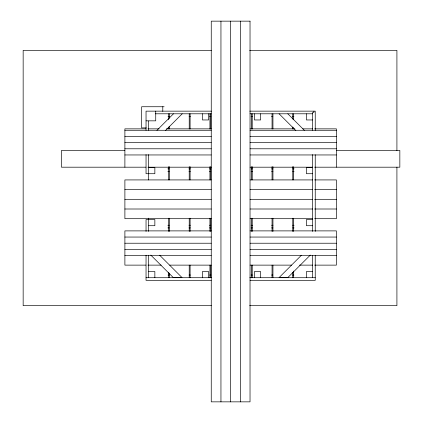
<?xml version="1.0" encoding="UTF-8"?>
<svg xmlns="http://www.w3.org/2000/svg" width="423" height="423" viewBox="0 0 423 423"><rect width="100%" height="100%" fill="white"/><g stroke="black" fill="none" stroke-linecap="round" stroke-linejoin="round"><path stroke-width="0.63" d="M156.949 130.316L173.472 113.792M165.441 130.548L182.197 113.792M301.425 255.238L279.085 277.578L287.809 277.578L310.302 255.085M211.357 50.342L23.159 50.342L23.159 305.686L211.357 305.686M249.66 50.342L396.917 50.342L396.917 150.63M164.108 106.739L141.636 106.739L141.636 127.889L146.263 127.889M211.474 111.149L146.041 111.149L146.041 130.252M249.808 111.149L315.241 111.149L315.241 130.316M155.257 113.792L211.22 113.792M250.03 113.792L312.597 113.792M168.031 116.436L169.353 116.436M189.123 116.436L190.44 116.436M209.554 116.436L210.871 116.436M251.072 116.436L252.388 116.436M271.503 116.436L272.819 116.436M292.589 116.436L293.906 116.436M312.597 119.958L306.426 119.958L306.426 113.792M146.041 120.841L155.733 120.841L155.733 111.149M145.977 128.856L124.891 128.856L124.891 167.191M147.95 128.856L159.154 128.856M166.398 128.856L211.204 128.856M250.078 128.856L294.884 128.856M302.789 128.856L312.671 128.856M314.649 128.856L336.391 128.856L336.391 167.191M124.891 130.279L211.204 130.279M250.078 130.279L336.391 130.279M124.891 136.449L211.204 136.449M250.078 136.449L336.391 136.449M124.891 142.614L211.204 142.614M250.078 142.614L336.391 142.614M124.891 148.785L211.204 148.785M250.078 148.785L336.391 148.785M124.891 150.451L61.441 150.451L61.441 167.191L145.977 167.191M336.391 150.451L399.841 150.451L399.841 167.191L314.649 167.191M124.891 154.955L211.204 154.955M250.078 154.955L336.391 154.955M147.95 167.191L211.204 167.191M250.078 167.191L312.766 167.191M148.685 167.545L154.855 167.545L154.855 173.716L146.041 173.716L146.041 154.617M312.597 167.545L306.426 167.545L306.426 173.716L312.597 173.716M167.852 168.867L169.174 168.867M189.002 168.867L190.324 168.867M209.491 168.867L210.813 168.867M251.13 168.867L252.452 168.867M271.619 168.867L272.941 168.867M292.769 168.867L294.091 168.867M167.852 171.511L169.174 171.511M189.002 171.511L190.324 171.511M209.491 171.511L210.813 171.511M251.13 171.511L252.452 171.511M271.619 171.511L272.941 171.511M292.769 171.511L294.091 171.511M211.204 179.923L124.891 179.923L124.891 218.696L211.204 218.696M250.078 179.923L312.671 179.923M314.649 179.923L336.391 179.923L336.391 218.696L314.649 218.696M124.891 189.615L211.204 189.615M250.078 189.615L312.671 189.615M314.649 189.615L336.391 189.615M124.891 199.312L211.204 199.312M250.078 199.312L312.671 199.312M314.649 199.312L336.391 199.312M124.891 209.004L211.204 209.004M250.078 209.004L312.671 209.004M314.649 209.004L336.391 209.004M250.078 218.696L312.671 218.696M312.597 219.542L306.426 219.542L306.426 225.708L312.597 225.708M167.852 225.269L169.174 225.269M189.002 225.269L190.324 225.269M209.491 225.269L210.813 225.269M251.13 225.269L252.452 225.269M271.619 225.269L272.941 225.269M292.769 225.269L294.091 225.269M148.685 225.708L154.855 225.708L154.855 219.542L146.041 219.542L146.041 231.439M167.852 227.912L169.174 227.912M189.002 227.912L190.324 227.912M209.491 227.912L210.813 227.912M251.13 227.912L252.452 227.912M271.619 227.912L272.941 227.912M292.769 227.912L294.091 227.912M211.204 230.889L124.891 230.889L124.891 265.126L145.977 265.126M250.078 230.889L336.391 230.889L336.391 265.126L314.649 265.126M124.891 237.054L211.204 237.054M250.078 237.054L336.391 237.054M124.891 243.225L211.204 243.225M250.078 243.225L336.391 243.225M124.891 249.396L211.204 249.396M250.078 249.396L336.391 249.396M124.891 255.561L211.204 255.561M250.078 255.561L336.391 255.561M147.95 265.126L161.131 265.126M169.692 265.126L211.204 265.126M250.078 265.126L291.584 265.126M299.495 265.126L312.671 265.126M148.685 271.534L154.855 271.534L154.855 277.705M312.597 271.534L306.426 271.534L306.426 277.705M168.031 275.061L169.353 275.061M189.123 275.061L190.44 275.061M209.554 275.061L210.871 275.061M251.072 275.061L252.388 275.061M271.503 275.061L272.819 275.061M292.589 275.061L293.906 275.061M146.041 277.705L211.474 277.705M249.808 277.705L315.241 277.705M211.22 280.349L146.041 280.349L146.041 255.233M250.062 280.349L315.241 280.349L315.241 255.233M249.66 305.686L396.917 305.686L396.917 167.127M287.809 113.792L304.333 130.316M279.085 113.792L295.841 130.548M159.683 255.238L182.022 277.578L173.298 277.578L150.805 255.085M315.241 154.77L315.241 231.439M313.919 111.149L313.919 112.47L312.597 112.47L312.597 130.316M312.597 154.601L312.597 231.439M312.597 255.323L312.597 277.705M293.652 113.792L293.652 119.741M293.652 127.672L293.652 128.994M293.652 166.667L293.652 179.886M293.652 218.22L293.652 231.439M293.652 271.095L293.652 277.705M292.769 113.792L292.769 119.08M292.769 127.011L292.769 128.994M292.769 166.667L292.769 179.886M292.769 218.22L292.769 231.439M292.769 272.417L292.769 277.705M272.941 113.792L272.941 128.994M272.941 166.667L272.941 179.886M272.941 218.22L272.941 231.439M272.941 265.147L272.941 277.705M272.058 113.792L272.058 128.994M272.058 166.667L272.058 179.886M272.058 218.22L272.058 231.439M272.058 265.147L272.058 277.705M260.605 113.792L260.605 119.958L254.435 119.958L254.435 113.792M260.605 277.705L260.605 271.534L254.435 271.534L254.435 277.705M252.23 113.792L252.23 128.994M252.23 166.667L252.23 179.886M252.23 218.22L252.23 231.439M252.23 265.147L252.23 277.705M251.352 113.792L251.352 128.994M251.352 166.667L251.352 179.886M251.352 218.22L251.352 231.439M251.352 265.147L251.352 277.705M240.333 21.15L240.333 401.85M230.641 21.15L230.641 401.85M220.949 21.15L220.949 401.85M210.813 113.792L210.813 128.994M210.813 166.667L210.813 179.886M210.813 218.22L210.813 231.439M210.813 265.147L210.813 277.705M209.93 113.792L209.93 128.994M209.93 166.667L209.93 179.886M209.93 218.22L209.93 231.439M209.93 265.147L209.93 277.705M208.608 113.792L208.608 119.958L202.443 119.958L202.443 113.792M208.608 277.705L208.608 271.534L202.443 271.534L202.443 277.705M190.101 113.792L190.101 128.994M190.101 166.667L190.101 179.886M190.101 218.22L190.101 231.439M190.101 265.147L190.101 277.705M189.224 113.792L189.224 128.994M189.224 166.667L189.224 179.886M189.224 218.22L189.224 231.439M189.224 265.147L189.224 277.705M169.396 113.792L169.396 118.419M169.396 126.35L169.396 128.994M169.396 166.667L169.396 179.886M169.396 218.22L169.396 231.439M169.396 273.078L169.396 277.705M168.513 113.792L168.513 119.741M168.513 127.011L168.513 128.994M168.513 166.667L168.513 179.886M168.513 218.22L168.513 231.439M168.513 272.417L168.513 277.705M162.786 106.739L162.786 111.365M148.685 121.036L148.685 130.252M148.685 154.617L148.685 179.928M148.685 218.152L148.685 231.439M148.685 255.233L148.685 277.705M250.03 21.15L211.251 21.15L211.251 401.85L250.03 401.85L250.03 21.15"/></g></svg>
